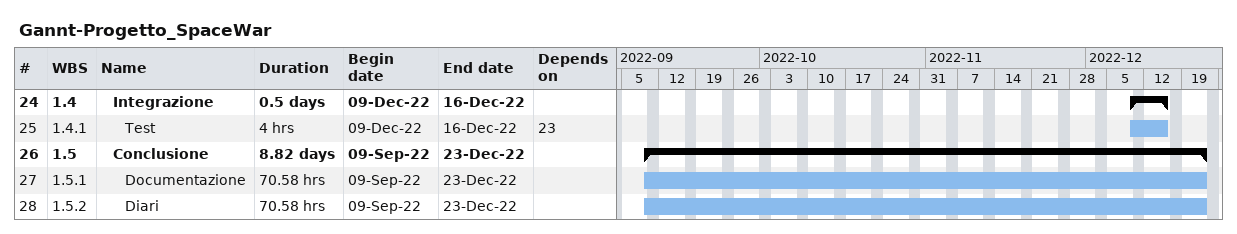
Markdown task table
Gannt-Progetto_SpaceWar

| ID | WBS | Task | Duration | Start | Finish | Predecessors |
|---|---|---|---|---|---|---|
| 24 | 1.4 | **Integrazione** | 0.5d | 2022-12-09 | 2022-12-16 |  |
| 25 | 1.4.1 | Test | 4h | 2022-12-09 | 2022-12-16 | 23 |
| 26 | 1.5 | **Conclusione** | 8.82d | 2022-09-09 | 2022-12-23 |  |
| 27 | 1.5.1 | Documentazione | 70.58h | 2022-09-09 | 2022-12-23 |  |
| 28 | 1.5.2 | Diari | 70.58h | 2022-09-09 | 2022-12-23 |  |
